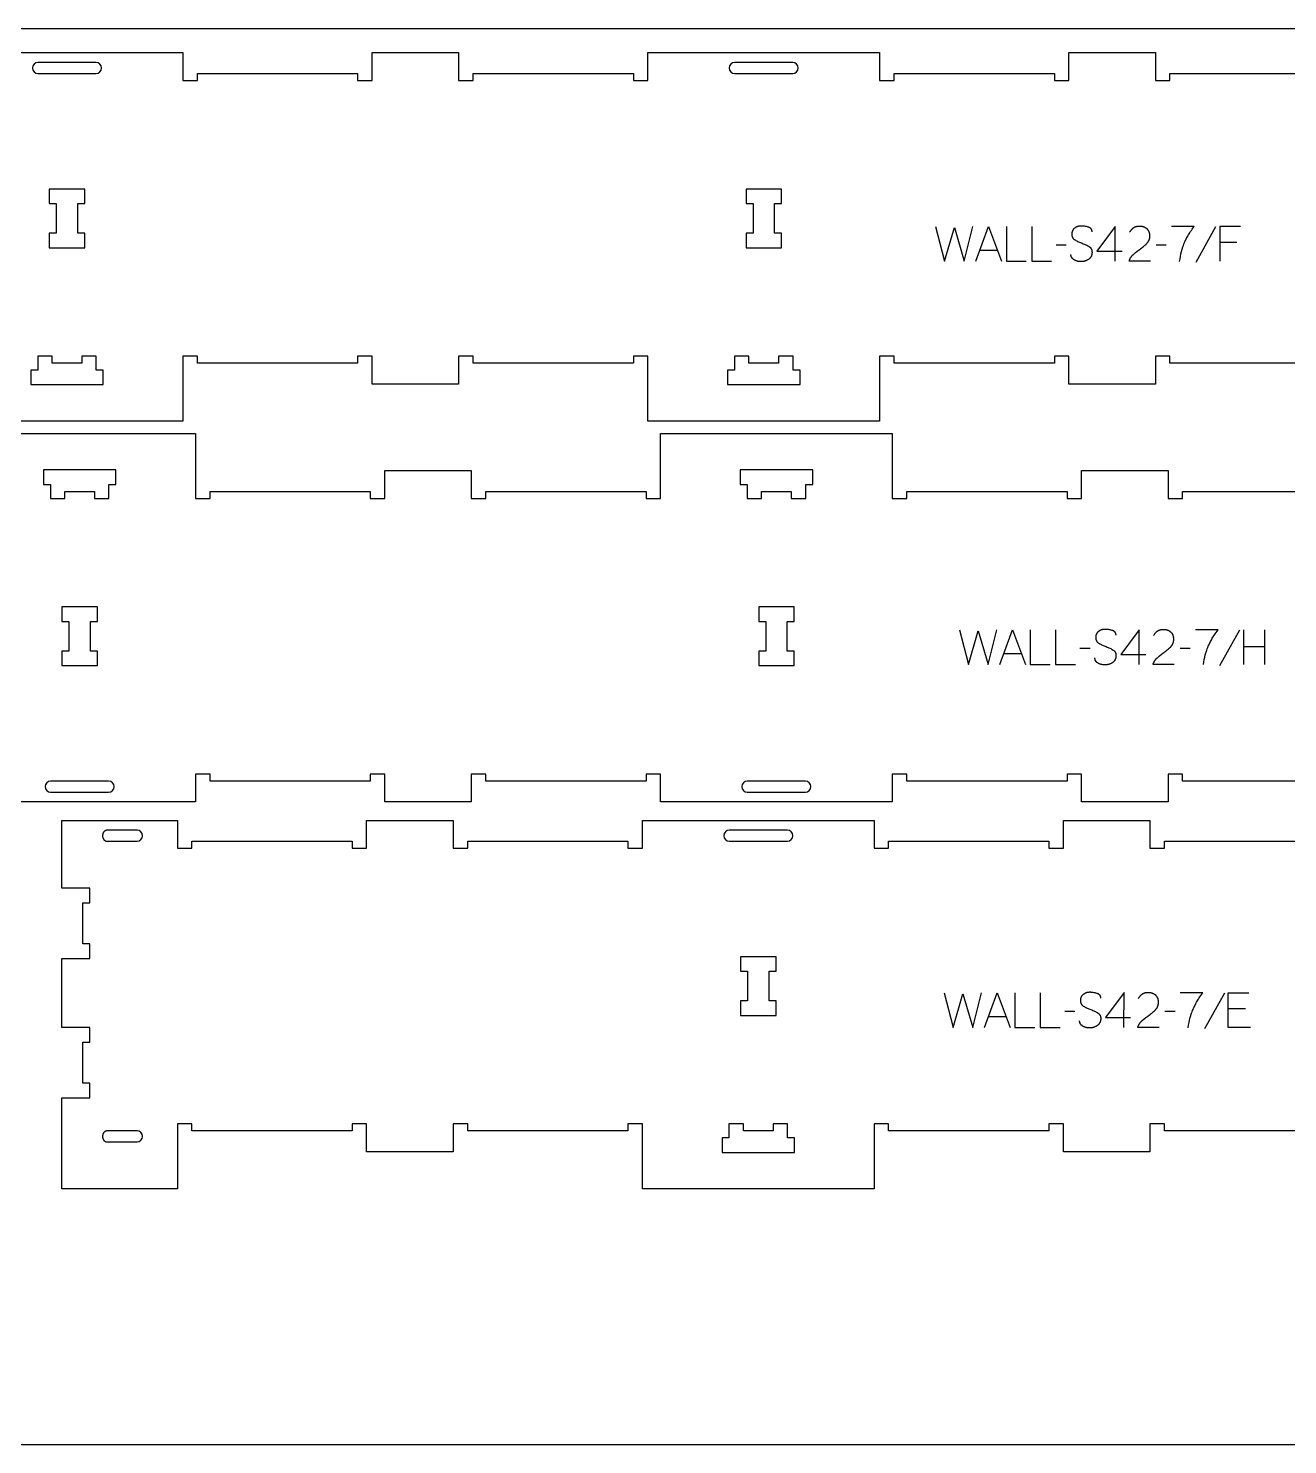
# Model space of a CAD drawing. Extents: x -1151 to 2032, y -19593 to -11999.
# Drawn here: x 71 to 1156, y -16563 to -15343 of the extents above; entities that cross this region are included whole.
import ezdxf

# ---------------------------------------------------------------- set-up
doc = ezdxf.new("R2010")
doc.units = 0
for name, color, linetype in [('0_SHEET_SPRUCEPLY_2440X122', 1, 'CONTINUOUS'), ('1_ANYTOOL_1MMDEEP_LABELS_S', 2, 'CONTINUOUS'), ('3_ANYTOOL_CUTTHROUGH_INSID', 4, 'CONTINUOUS'), ('4_ANYTOOL_CUTTHROUGH_OUTSI', 5, 'CONTINUOUS')]:
    doc.layers.add(name, color=color, linetype=linetype)

msp = doc.modelspace()

# ---------------------------------------------------------------- linework, layer by layer
at = {"layer": '0_SHEET_SPRUCEPLY_2440X122'}
msp.add_lwpolyline([(1660.5, -15343.3), (1660.5, -16563.3), (-779.5, -16563.3), (-779.5, -15343.3)], close=True, dxfattribs=at)
at = {"layer": '1_ANYTOOL_1MMDEEP_LABELS_S'}
for points in [[(852.3, -15513.9), (860.1, -15543.9), (868.5, -15514.8), (877, -15543.9), (884.5, -15513.9)], [(887.1, -15543.9), (897.9, -15513.9), (909, -15543.9)], [(913.3, -15513.9), (913.3, -15543.9), (930.4, -15543.9)], [(935.1, -15513.9), (935.1, -15543.9), (952.2, -15543.9)], [(987.1, -15518.5), (987.1, -15518.3), (987.1, -15518.2), (987.1, -15518.1), (987.1, -15518), (987.1, -15517.9), (987, -15517.8), (987, -15517.8), (987, -15517.7), (987, -15517.6), (987, -15517.5), (987, -15517.4), (986.9, -15517.3), (986.9, -15517.3), (986.9, -15517.2), (986.9, -15517.1), (986.9, -15517), (986.8, -15516.9), (986.8, -15516.9), (986.8, -15516.8), (986.7, -15516.7), (986.7, -15516.6), (986.7, -15516.6), (986.6, -15516.5), (986.6, -15516.4), (986.5, -15516.4), (986.5, -15516.3), (986.5, -15516.2), (986.4, -15516.2), (986.4, -15516.1), (986.3, -15516), (986.3, -15516), (986.2, -15515.9), (986.2, -15515.8), (986.1, -15515.8), (986, -15515.7), (986, -15515.7), (985.9, -15515.6), (985.9, -15515.6), (985.8, -15515.5), (985.7, -15515.4), (985.7, -15515.4), (985.6, -15515.3), (985.5, -15515.3), (985.5, -15515.2), (985.4, -15515.2), (985.3, -15515.1), (985.2, -15515.1), (985.2, -15515.1), (985.1, -15515), (985, -15515), (984.9, -15514.9), (984.7, -15514.8), (984.6, -15514.8), (984.4, -15514.7), (984.2, -15514.6), (984, -15514.6), (983.8, -15514.5), (983, -15514.3), (982.2, -15514.1), (981.4, -15513.9), (980.6, -15513.8), (980.3, -15513.7), (979.9, -15513.7), (979.5, -15513.6), (979.1, -15513.6), (978.8, -15513.6), (978.4, -15513.6), (978.1, -15513.6), (977.7, -15513.6), (977.5, -15513.6), (977.3, -15513.6), (977.1, -15513.6), (976.9, -15513.6), (976.7, -15513.6), (976.5, -15513.6), (976.4, -15513.6), (976.2, -15513.7), (976, -15513.7), (975.8, -15513.7), (975.6, -15513.8), (975.4, -15513.8), (975.3, -15513.9), (975.1, -15513.9), (974.9, -15514), (974.7, -15514), (974.6, -15514.1), (974.4, -15514.1), (974.2, -15514.2), (974, -15514.3), (973.9, -15514.3), (973.7, -15514.4), (973.5, -15514.5), (973.4, -15514.6), (973.2, -15514.7), (973, -15514.8), (972.9, -15514.9), (972.7, -15514.9), (972.6, -15515.1), (972.4, -15515.2), (972.2, -15515.3), (972.1, -15515.4), (971.9, -15515.5), (971.8, -15515.6), (971.6, -15515.7), (971.5, -15515.9), (971.4, -15516), (971.2, -15516.1), (971.1, -15516.2), (971, -15516.4), (970.9, -15516.5), (970.8, -15516.7), (970.7, -15516.8), (970.6, -15517), (970.5, -15517.1), (970.4, -15517.3), (970.3, -15517.4), (970.2, -15517.6), (970.1, -15517.8), (970.1, -15517.9), (970, -15518.1), (969.9, -15518.3), (969.9, -15518.4), (969.8, -15518.6), (969.8, -15518.8), (969.8, -15519), (969.7, -15519.2), (969.7, -15519.4), (969.7, -15519.6), (969.6, -15519.8), (969.6, -15520), (969.6, -15520.2), (969.6, -15520.4), (969.6, -15520.6), (969.6, -15520.8), (969.6, -15521), (969.6, -15521.2), (969.6, -15521.4), (969.7, -15521.6), (969.7, -15521.8), (969.7, -15522), (969.8, -15522.2), (969.8, -15522.4), (969.9, -15522.6), (969.9, -15522.7), (970, -15522.9), (970, -15523), (970.1, -15523.1), (970.1, -15523.2), (970.1, -15523.3), (970.2, -15523.3), (970.2, -15523.4), (970.3, -15523.5), (970.3, -15523.6), (970.3, -15523.7), (970.4, -15523.7), (970.4, -15523.8), (970.5, -15523.9), (970.5, -15524), (970.6, -15524), (970.6, -15524.1), (970.7, -15524.2), (970.8, -15524.3), (970.8, -15524.3), (970.9, -15524.4), (970.9, -15524.5), (971, -15524.5), (971.1, -15524.6), (971.1, -15524.7), (971.2, -15524.7), (971.3, -15524.9), (971.5, -15525), (971.6, -15525.1), (971.8, -15525.2), (971.9, -15525.3), (972.1, -15525.4), (972.3, -15525.5), (972.4, -15525.6), (973.1, -15526), (973.9, -15526.4), (974.6, -15526.8), (975.4, -15527.1), (976.2, -15527.5), (977, -15527.8), (977.8, -15528.1), (978.6, -15528.4), (979.4, -15528.8), (980.2, -15529.1), (981, -15529.4), (981.8, -15529.8), (982.5, -15530.2), (983.3, -15530.6), (984, -15531), (984.6, -15531.4), (984.8, -15531.5), (985, -15531.6), (985.1, -15531.7), (985.2, -15531.8), (985.3, -15531.8), (985.3, -15531.9), (985.4, -15532), (985.5, -15532), (985.5, -15532.1), (985.6, -15532.2), (985.7, -15532.2), (985.7, -15532.3), (985.8, -15532.4), (985.9, -15532.4), (985.9, -15532.5), (986, -15532.6), (986, -15532.7), (986.1, -15532.7), (986.1, -15532.8), (986.2, -15532.9), (986.2, -15533), (986.3, -15533), (986.3, -15533.1), (986.4, -15533.2), (986.4, -15533.3), (986.5, -15533.4), (986.5, -15533.4), (986.6, -15533.5), (986.6, -15533.6), (986.6, -15533.7), (986.7, -15533.8), (986.7, -15533.9), (986.7, -15533.9), (986.8, -15534), (986.8, -15534.1), (986.8, -15534.2), (986.8, -15534.3), (986.9, -15534.5), (986.9, -15534.7), (987, -15534.9), (987, -15535.1), (987, -15535.3), (987, -15535.5), (987.1, -15535.7), (987.1, -15535.9), (987.1, -15536.1), (987.1, -15536.4), (987.1, -15536.6), (987, -15536.8), (987, -15537.1), (987, -15537.3), (987, -15537.5), (986.9, -15537.7), (986.9, -15537.9), (986.8, -15538.2), (986.8, -15538.4), (986.7, -15538.6), (986.7, -15538.8), (986.6, -15539), (986.5, -15539.2), (986.5, -15539.4), (986.4, -15539.5), (986.3, -15539.7), (986.2, -15539.9), (986.1, -15540.1), (986, -15540.2), (985.9, -15540.4), (985.8, -15540.6), (985.7, -15540.7), (985.5, -15540.9), (985.4, -15541.1), (985.3, -15541.2), (985.1, -15541.3), (985, -15541.5), (984.9, -15541.6), (984.7, -15541.8), (984.5, -15541.9), (984.4, -15542), (984.2, -15542.1), (984, -15542.3), (983.9, -15542.4), (983.5, -15542.6), (983.1, -15542.8), (982.8, -15543), (982.4, -15543.2), (982, -15543.3), (981.7, -15543.5), (981.5, -15543.6), (981.3, -15543.6), (981.1, -15543.7), (980.9, -15543.8), (980.7, -15543.8), (980.5, -15543.9), (980.3, -15543.9), (980.1, -15544), (979.9, -15544), (979.7, -15544), (979.5, -15544.1), (979.3, -15544.1), (979.1, -15544.1), (978.9, -15544.2), (978.5, -15544.2), (978.1, -15544.2), (977.7, -15544.2), (977.3, -15544.2), (976.9, -15544.2), (976.5, -15544.2), (976.1, -15544.2), (975.7, -15544.1), (975.3, -15544), (974.9, -15544), (974.5, -15543.9), (974.1, -15543.8), (973.8, -15543.7), (973.4, -15543.5), (973, -15543.4), (972.7, -15543.2), (972.3, -15543.1), (972, -15542.9), (971.6, -15542.7), (971.4, -15542.6), (971.3, -15542.5), (971.1, -15542.4), (971, -15542.3), (970.8, -15542.2), (970.7, -15542.1), (970.5, -15541.9), (970.4, -15541.8), (970.3, -15541.7), (970.2, -15541.6), (970.1, -15541.4), (969.9, -15541.3), (969.9, -15541.2), (969.8, -15541.2), (969.8, -15541.1), (969.7, -15541), (969.7, -15541), (969.6, -15540.9), (969.6, -15540.8), (969.6, -15540.7), (969.5, -15540.7), (969.5, -15540.6), (969.4, -15540.5), (969.4, -15540.4), (969.4, -15540.4), (969.3, -15540.3), (969.3, -15540.2), (969.3, -15540.1), (969.2, -15540.1), (969.2, -15540), (969.2, -15539.9), (969.1, -15539.8), (969.1, -15539.6), (969, -15539.5), (969, -15539.3), (969, -15539.1), (968.9, -15539), (968.9, -15538.8), (968.9, -15538.6), (968.9, -15538.4), (968.9, -15538.2), (968.9, -15538)], [(1007.1, -15543.9), (1007.1, -15513.9), (991.1, -15535.2)], [(1037.3, -15543.9), (1019, -15543.8), (1019.2, -15543.4), (1019.2, -15543.1), (1019.3, -15542.9), (1019.4, -15542.7), (1019.5, -15542.5), (1019.6, -15542.3), (1019.7, -15542), (1019.8, -15541.8), (1019.9, -15541.6), (1020, -15541.4), (1020.1, -15541.2), (1020.2, -15541), (1020.3, -15540.8), (1020.5, -15540.6), (1020.6, -15540.4), (1020.7, -15540.2), (1020.8, -15540.1), (1021, -15539.9), (1021.1, -15539.7), (1021.3, -15539.5), (1021.4, -15539.3), (1021.6, -15539.1), (1021.7, -15539), (1021.9, -15538.8), (1022, -15538.6), (1022.2, -15538.5), (1022.4, -15538.3), (1022.5, -15538.1), (1022.7, -15538), (1023.1, -15537.7), (1024.5, -15536.4), (1026, -15535.3), (1027.5, -15534.1), (1029.1, -15533), (1029.8, -15532.4), (1030.5, -15531.8), (1031.3, -15531.3), (1031.9, -15530.7), (1032.6, -15530.1), (1033.3, -15529.5), (1033.9, -15528.9), (1034.5, -15528.3), (1034.6, -15528.1), (1034.8, -15527.9), (1034.9, -15527.8), (1035, -15527.6), (1035.2, -15527.4), (1035.3, -15527.3), (1035.4, -15527.1), (1035.5, -15526.9), (1035.6, -15526.8), (1035.7, -15526.6), (1035.8, -15526.4), (1035.9, -15526.2), (1036, -15526), (1036.1, -15525.9), (1036.2, -15525.7), (1036.3, -15525.5), (1036.3, -15525.3), (1036.4, -15525.1), (1036.5, -15524.9), (1036.5, -15524.7), (1036.6, -15524.5), (1036.6, -15524.3), (1036.7, -15524.1), (1036.7, -15523.9), (1036.7, -15523.7), (1036.8, -15523.5), (1036.8, -15523.2), (1036.8, -15523), (1036.8, -15522.8), (1036.8, -15522.6), (1036.8, -15522.4), (1036.8, -15522.1), (1036.8, -15521.9), (1036.8, -15521.6), (1036.8, -15521.4), (1036.8, -15521.1), (1036.8, -15520.9), (1036.8, -15520.7), (1036.7, -15520.5), (1036.7, -15520.2), (1036.6, -15520), (1036.6, -15519.8), (1036.5, -15519.6), (1036.5, -15519.4), (1036.4, -15519.2), (1036.4, -15519), (1036.3, -15518.8), (1036.2, -15518.6), (1036.1, -15518.4), (1036, -15518.2), (1035.9, -15518), (1035.9, -15517.8), (1035.8, -15517.7), (1035.6, -15517.5), (1035.5, -15517.3), (1035.4, -15517.2), (1035.3, -15517), (1035.2, -15516.9), (1035, -15516.7), (1034.9, -15516.6), (1034.8, -15516.4), (1034.6, -15516.3), (1034.5, -15516.1), (1034.3, -15516), (1034.2, -15515.9), (1034, -15515.7), (1033.8, -15515.6), (1033.7, -15515.5), (1033.5, -15515.4), (1033.3, -15515.3), (1033.1, -15515.2), (1033, -15515.1), (1032.8, -15515), (1032.6, -15514.9), (1032.4, -15514.8), (1032.2, -15514.7), (1032, -15514.6), (1031.8, -15514.6), (1031.6, -15514.5), (1031.5, -15514.4), (1031.3, -15514.4), (1031, -15514.3), (1030.8, -15514.2), (1030.6, -15514.2), (1030.4, -15514.1), (1030.2, -15514.1), (1030, -15514.1), (1029.8, -15514), (1029.6, -15514), (1029.3, -15514), (1029.1, -15513.9), (1028.9, -15513.9), (1028.6, -15513.9), (1028.4, -15513.9), (1027.9, -15513.9), (1027.6, -15513.9), (1027.2, -15513.9), (1026.8, -15513.9), (1026.5, -15514), (1026.2, -15514), (1025.8, -15514.1), (1025.5, -15514.1), (1025.2, -15514.2), (1024.9, -15514.3), (1024.7, -15514.3), (1024.6, -15514.4), (1024.4, -15514.4), (1024.3, -15514.5), (1024.1, -15514.6), (1024, -15514.6), (1023.8, -15514.7), (1023.7, -15514.7), (1023.5, -15514.8), (1023.4, -15514.9), (1023.3, -15514.9), (1023.1, -15515), (1023, -15515.1), (1022.8, -15515.2), (1022.7, -15515.3), (1022.6, -15515.3), (1022.5, -15515.4), (1022.3, -15515.5), (1022.2, -15515.6), (1022.1, -15515.7), (1022, -15515.8), (1021.8, -15515.9), (1021.7, -15516), (1021.6, -15516.1), (1021.5, -15516.2), (1021.4, -15516.3), (1021.3, -15516.4), (1021.2, -15516.5), (1021, -15516.6), (1020.9, -15516.8), (1020.8, -15516.9), (1020.7, -15517), (1020.5, -15517.3), (1020.3, -15517.5), (1020.1, -15517.8), (1020, -15518.1), (1019.8, -15518.4), (1019.6, -15518.7), (1019.4, -15519)], [(1062.4, -15544), (1062.8, -15541.8), (1063.1, -15539.7), (1063.5, -15537.5), (1064, -15535.4), (1065.3, -15531.4), (1065.7, -15530.3), (1066.1, -15529.2), (1066.5, -15528.2), (1067, -15527.3), (1068.5, -15524), (1069, -15523.1), (1069.5, -15522.2), (1070, -15521.2), (1070.6, -15520.3), (1071.2, -15519.3), (1071.9, -15518.4), (1072.6, -15517.4), (1073.3, -15516.4), (1075.1, -15514.1), (1055.5, -15513.9)], [(1093.5, -15514.4), (1076.4, -15545.1)], [(1114.8, -15513.9), (1097.1, -15513.9), (1097.1, -15543.9)], [(964.8, -15530), (956.1, -15530.1)], [(1051, -15530), (1042.2, -15530.1)], [(1111.6, -15527.9), (1097.1, -15527.9)], [(890.5, -15534.3), (905.4, -15534.3)], [(991.1, -15535.2), (1012.9, -15535.2)], [(872.9, -15861.3), (880.6, -15891.3), (889.1, -15862.2), (897.6, -15891.3), (905.1, -15861.3)], [(907.6, -15891.3), (918.5, -15861.3), (929.6, -15891.3)], [(933.9, -15861.3), (933.9, -15891.3), (951, -15891.3)], [(955.7, -15861.3), (955.7, -15891.3), (972.8, -15891.3)], [(1007.7, -15865.9), (1007.7, -15865.7), (1007.7, -15865.6), (1007.6, -15865.5), (1007.6, -15865.4), (1007.6, -15865.3), (1007.6, -15865.2), (1007.6, -15865.2), (1007.6, -15865.1), (1007.6, -15865), (1007.6, -15864.9), (1007.5, -15864.8), (1007.5, -15864.7), (1007.5, -15864.7), (1007.5, -15864.6), (1007.5, -15864.5), (1007.4, -15864.4), (1007.4, -15864.3), (1007.4, -15864.3), (1007.3, -15864.2), (1007.3, -15864.1), (1007.3, -15864), (1007.2, -15864), (1007.2, -15863.9), (1007.2, -15863.8), (1007.1, -15863.8), (1007.1, -15863.7), (1007, -15863.6), (1007, -15863.6), (1006.9, -15863.5), (1006.9, -15863.4), (1006.8, -15863.4), (1006.8, -15863.3), (1006.7, -15863.2), (1006.7, -15863.2), (1006.6, -15863.1), (1006.6, -15863.1), (1006.5, -15863), (1006.4, -15863), (1006.4, -15862.9), (1006.3, -15862.8), (1006.3, -15862.8), (1006.2, -15862.7), (1006.1, -15862.7), (1006, -15862.6), (1006, -15862.6), (1005.9, -15862.5), (1005.8, -15862.5), (1005.7, -15862.5), (1005.7, -15862.4), (1005.6, -15862.4), (1005.5, -15862.3), (1005.3, -15862.2), (1005.2, -15862.2), (1005, -15862.1), (1004.8, -15862), (1004.6, -15862), (1004.4, -15861.9), (1003.6, -15861.7), (1002.8, -15861.5), (1002, -15861.3), (1001.2, -15861.2), (1000.8, -15861.1), (1000.5, -15861.1), (1000.1, -15861), (999.7, -15861), (999.4, -15861), (999, -15861), (998.6, -15861), (998.3, -15861), (998.1, -15861), (997.9, -15861), (997.7, -15861), (997.5, -15861), (997.3, -15861), (997.1, -15861), (996.9, -15861), (996.8, -15861.1), (996.6, -15861.1), (996.4, -15861.1), (996.2, -15861.2), (996, -15861.2), (995.8, -15861.3), (995.7, -15861.3), (995.5, -15861.4), (995.3, -15861.4), (995.1, -15861.5), (995, -15861.5), (994.8, -15861.6), (994.6, -15861.7), (994.4, -15861.7), (994.3, -15861.8), (994.1, -15861.9), (993.9, -15862), (993.8, -15862.1), (993.6, -15862.2), (993.5, -15862.3), (993.3, -15862.3), (993.1, -15862.5), (993, -15862.6), (992.8, -15862.7), (992.7, -15862.8), (992.5, -15862.9), (992.4, -15863), (992.2, -15863.1), (992.1, -15863.3), (991.9, -15863.4), (991.8, -15863.5), (991.7, -15863.6), (991.6, -15863.8), (991.5, -15863.9), (991.4, -15864.1), (991.2, -15864.2), (991.1, -15864.4), (991.1, -15864.5), (991, -15864.7), (990.9, -15864.8), (990.8, -15865), (990.7, -15865.2), (990.7, -15865.3), (990.6, -15865.5), (990.5, -15865.7), (990.5, -15865.8), (990.4, -15866), (990.4, -15866.2), (990.3, -15866.4), (990.3, -15866.6), (990.3, -15866.8), (990.2, -15867), (990.2, -15867.2), (990.2, -15867.4), (990.2, -15867.6), (990.2, -15867.8), (990.2, -15868), (990.2, -15868.2), (990.2, -15868.4), (990.2, -15868.6), (990.2, -15868.8), (990.2, -15869), (990.3, -15869.2), (990.3, -15869.4), (990.4, -15869.6), (990.4, -15869.8), (990.5, -15870), (990.5, -15870.1), (990.6, -15870.3), (990.6, -15870.4), (990.6, -15870.5), (990.7, -15870.6), (990.7, -15870.7), (990.8, -15870.7), (990.8, -15870.8), (990.8, -15870.9), (990.9, -15871), (990.9, -15871.1), (991, -15871.1), (991, -15871.2), (991.1, -15871.3), (991.1, -15871.4), (991.2, -15871.4), (991.2, -15871.5), (991.3, -15871.6), (991.3, -15871.7), (991.4, -15871.7), (991.5, -15871.8), (991.5, -15871.9), (991.6, -15871.9), (991.6, -15872), (991.7, -15872.1), (991.8, -15872.1), (991.9, -15872.3), (992, -15872.4), (992.2, -15872.5), (992.3, -15872.6), (992.5, -15872.7), (992.7, -15872.8), (992.8, -15872.9), (993, -15873), (993.7, -15873.4), (994.5, -15873.8), (995.2, -15874.2), (996, -15874.5), (996.7, -15874.9), (997.5, -15875.2), (998.3, -15875.5), (999.2, -15875.8), (1000, -15876.2), (1000.8, -15876.5), (1001.6, -15876.8), (1002.4, -15877.2), (1003.1, -15877.6), (1003.8, -15878), (1004.5, -15878.4), (1005.2, -15878.8), (1005.4, -15878.9), (1005.5, -15879), (1005.7, -15879.1), (1005.8, -15879.2), (1005.8, -15879.2), (1005.9, -15879.3), (1006, -15879.4), (1006.1, -15879.4), (1006.1, -15879.5), (1006.2, -15879.6), (1006.3, -15879.6), (1006.3, -15879.7), (1006.4, -15879.8), (1006.4, -15879.8), (1006.5, -15879.9), (1006.6, -15880), (1006.6, -15880.1), (1006.7, -15880.1), (1006.7, -15880.2), (1006.8, -15880.3), (1006.8, -15880.4), (1006.9, -15880.4), (1006.9, -15880.5), (1007, -15880.6), (1007, -15880.7), (1007.1, -15880.8), (1007.1, -15880.8), (1007.1, -15880.9), (1007.2, -15881), (1007.2, -15881.1), (1007.2, -15881.2), (1007.3, -15881.3), (1007.3, -15881.3), (1007.3, -15881.4), (1007.4, -15881.5), (1007.4, -15881.6), (1007.4, -15881.7), (1007.5, -15881.9), (1007.5, -15882.1), (1007.6, -15882.3), (1007.6, -15882.5), (1007.6, -15882.7), (1007.6, -15882.9), (1007.6, -15883.1), (1007.6, -15883.3), (1007.6, -15883.5), (1007.6, -15883.8), (1007.6, -15884), (1007.6, -15884.2), (1007.6, -15884.5), (1007.6, -15884.7), (1007.5, -15884.9), (1007.5, -15885.1), (1007.5, -15885.3), (1007.4, -15885.6), (1007.4, -15885.8), (1007.3, -15886), (1007.2, -15886.2), (1007.2, -15886.4), (1007.1, -15886.6), (1007, -15886.8), (1007, -15886.9), (1006.9, -15887.1), (1006.8, -15887.3), (1006.7, -15887.5), (1006.6, -15887.7), (1006.5, -15887.8), (1006.4, -15888), (1006.2, -15888.1), (1006.1, -15888.3), (1006, -15888.5), (1005.9, -15888.6), (1005.7, -15888.7), (1005.6, -15888.9), (1005.4, -15889), (1005.3, -15889.2), (1005.1, -15889.3), (1005, -15889.4), (1004.8, -15889.5), (1004.6, -15889.7), (1004.4, -15889.8), (1004.1, -15890), (1003.7, -15890.2), (1003.4, -15890.4), (1003, -15890.6), (1002.6, -15890.7), (1002.2, -15890.9), (1002, -15891), (1001.8, -15891), (1001.7, -15891.1), (1001.5, -15891.2), (1001.3, -15891.2), (1001.1, -15891.3), (1000.9, -15891.3), (1000.7, -15891.4), (1000.5, -15891.4), (1000.3, -15891.4), (1000.1, -15891.5), (999.9, -15891.5), (999.7, -15891.5), (999.5, -15891.6), (999.1, -15891.6), (998.7, -15891.6), (998.3, -15891.6), (997.8, -15891.6), (997.4, -15891.6), (997, -15891.6), (996.6, -15891.6), (996.2, -15891.5), (995.8, -15891.4), (995.5, -15891.4), (995.1, -15891.3), (994.7, -15891.2), (994.3, -15891.1), (994, -15890.9), (993.6, -15890.8), (993.2, -15890.6), (992.9, -15890.5), (992.5, -15890.3), (992.2, -15890.1), (992, -15890), (991.9, -15889.9), (991.7, -15889.8), (991.5, -15889.7), (991.4, -15889.6), (991.3, -15889.5), (991.1, -15889.3), (991, -15889.2), (990.9, -15889.1), (990.7, -15889), (990.6, -15888.8), (990.5, -15888.7), (990.5, -15888.6), (990.4, -15888.6), (990.4, -15888.5), (990.3, -15888.4), (990.3, -15888.4), (990.2, -15888.3), (990.2, -15888.2), (990.1, -15888.1), (990.1, -15888.1), (990.1, -15888), (990, -15887.9), (990, -15887.8), (989.9, -15887.8), (989.9, -15887.7), (989.9, -15887.6), (989.8, -15887.5), (989.8, -15887.5), (989.8, -15887.4), (989.7, -15887.3), (989.7, -15887.2), (989.7, -15887), (989.6, -15886.9), (989.6, -15886.7), (989.5, -15886.5), (989.5, -15886.4), (989.5, -15886.2), (989.5, -15886), (989.5, -15885.8), (989.5, -15885.6), (989.4, -15885.4)], [(1027.7, -15891.3), (1027.7, -15861.3), (1011.7, -15882.6)], [(1057.9, -15891.3), (1039.6, -15891.2), (1039.7, -15890.8), (1039.8, -15890.5), (1039.9, -15890.3), (1040, -15890.1), (1040.1, -15889.9), (1040.2, -15889.7), (1040.3, -15889.4), (1040.4, -15889.2), (1040.5, -15889), (1040.6, -15888.8), (1040.7, -15888.6), (1040.8, -15888.4), (1040.9, -15888.2), (1041, -15888), (1041.2, -15887.8), (1041.3, -15887.6), (1041.4, -15887.5), (1041.6, -15887.3), (1041.7, -15887.1), (1041.8, -15886.9), (1042, -15886.7), (1042.1, -15886.5), (1042.3, -15886.4), (1042.4, -15886.2), (1042.6, -15886), (1042.8, -15885.9), (1042.9, -15885.7), (1043.1, -15885.5), (1043.3, -15885.4), (1043.6, -15885.1), (1045.1, -15883.8), (1046.6, -15882.7), (1048.1, -15881.5), (1049.6, -15880.4), (1050.4, -15879.8), (1051.1, -15879.2), (1051.8, -15878.7), (1052.5, -15878.1), (1053.2, -15877.5), (1053.8, -15876.9), (1054.5, -15876.3), (1055.1, -15875.7), (1055.2, -15875.5), (1055.3, -15875.3), (1055.5, -15875.2), (1055.6, -15875), (1055.7, -15874.9), (1055.9, -15874.7), (1056, -15874.5), (1056.1, -15874.3), (1056.2, -15874.2), (1056.3, -15874), (1056.4, -15873.8), (1056.5, -15873.6), (1056.6, -15873.4), (1056.7, -15873.3), (1056.8, -15873.1), (1056.8, -15872.9), (1056.9, -15872.7), (1057, -15872.5), (1057, -15872.3), (1057.1, -15872.1), (1057.1, -15871.9), (1057.2, -15871.7), (1057.2, -15871.5), (1057.3, -15871.3), (1057.3, -15871.1), (1057.3, -15870.9), (1057.4, -15870.6), (1057.4, -15870.4), (1057.4, -15870.2), (1057.4, -15870), (1057.4, -15869.8), (1057.4, -15869.5), (1057.4, -15869.3), (1057.4, -15869), (1057.4, -15868.8), (1057.4, -15868.5), (1057.4, -15868.3), (1057.3, -15868.1), (1057.3, -15867.9), (1057.3, -15867.6), (1057.2, -15867.4), (1057.2, -15867.2), (1057.1, -15867), (1057.1, -15866.8), (1057, -15866.6), (1056.9, -15866.4), (1056.9, -15866.2), (1056.8, -15866), (1056.7, -15865.8), (1056.6, -15865.6), (1056.5, -15865.4), (1056.4, -15865.2), (1056.3, -15865.1), (1056.2, -15864.9), (1056.1, -15864.7), (1056, -15864.6), (1055.9, -15864.4), (1055.8, -15864.3), (1055.6, -15864.1), (1055.5, -15864), (1055.3, -15863.8), (1055.2, -15863.7), (1055, -15863.5), (1054.9, -15863.4), (1054.7, -15863.3), (1054.6, -15863.1), (1054.4, -15863), (1054.2, -15862.9), (1054.1, -15862.8), (1053.9, -15862.7), (1053.7, -15862.6), (1053.5, -15862.5), (1053.4, -15862.4), (1053.2, -15862.3), (1053, -15862.2), (1052.8, -15862.1), (1052.6, -15862), (1052.4, -15862), (1052.2, -15861.9), (1052, -15861.8), (1051.8, -15861.8), (1051.6, -15861.7), (1051.4, -15861.6), (1051.2, -15861.6), (1051, -15861.5), (1050.8, -15861.5), (1050.6, -15861.5), (1050.4, -15861.4), (1050.1, -15861.4), (1049.9, -15861.4), (1049.7, -15861.3), (1049.4, -15861.3), (1049.2, -15861.3), (1049, -15861.3), (1048.5, -15861.3), (1048.1, -15861.3), (1047.8, -15861.3), (1047.4, -15861.3), (1047.1, -15861.4), (1046.7, -15861.4), (1046.4, -15861.5), (1046.1, -15861.5), (1045.8, -15861.6), (1045.4, -15861.7), (1045.3, -15861.7), (1045.1, -15861.8), (1045, -15861.8), (1044.8, -15861.9), (1044.7, -15862), (1044.5, -15862), (1044.4, -15862.1), (1044.3, -15862.1), (1044.1, -15862.2), (1044, -15862.3), (1043.8, -15862.3), (1043.7, -15862.4), (1043.6, -15862.5), (1043.4, -15862.6), (1043.3, -15862.7), (1043.2, -15862.7), (1043, -15862.8), (1042.9, -15862.9), (1042.8, -15863), (1042.7, -15863.1), (1042.5, -15863.2), (1042.4, -15863.3), (1042.3, -15863.4), (1042.2, -15863.5), (1042.1, -15863.6), (1042, -15863.7), (1041.8, -15863.8), (1041.7, -15863.9), (1041.6, -15864), (1041.5, -15864.2), (1041.4, -15864.3), (1041.3, -15864.4), (1041.1, -15864.7), (1040.9, -15864.9), (1040.7, -15865.2), (1040.5, -15865.5), (1040.4, -15865.8), (1040.2, -15866.1), (1040, -15866.4)], [(1083, -15891.4), (1083.3, -15889.2), (1083.7, -15887.1), (1084.1, -15884.9), (1084.6, -15882.8), (1085.9, -15878.8), (1086.3, -15877.7), (1086.7, -15876.6), (1087.1, -15875.6), (1087.5, -15874.7), (1089.1, -15871.4), (1089.6, -15870.5), (1090.1, -15869.6), (1090.6, -15868.6), (1091.2, -15867.7), (1091.8, -15866.7), (1092.4, -15865.8), (1093.1, -15864.8), (1093.9, -15863.8), (1095.6, -15861.5), (1076, -15861.3)], [(1114.1, -15861.8), (1096.9, -15892.5)], [(1117.6, -15861.3), (1117.6, -15891.3)], [(1135.9, -15891.3), (1135.9, -15861.3)], [(911.1, -15881.7), (926, -15881.7)], [(985.4, -15877.4), (976.6, -15877.5)], [(1011.7, -15882.6), (1033.5, -15882.6)], [(1071.6, -15877.4), (1062.8, -15877.5)], [(1135.9, -15876), (1117.6, -15876)], [(859.8, -16174), (867.5, -16204), (875.9, -16174.9), (884.4, -16204), (891.9, -16174)], [(894.5, -16204), (905.4, -16174), (916.4, -16204)], [(920.7, -16174), (920.7, -16204), (937.8, -16204)], [(942.5, -16174), (942.5, -16204), (959.6, -16204)], [(994.5, -16178.6), (994.5, -16178.4), (994.5, -16178.3), (994.5, -16178.2), (994.5, -16178.1), (994.5, -16178), (994.5, -16177.9), (994.5, -16177.8), (994.5, -16177.7), (994.5, -16177.7), (994.4, -16177.6), (994.4, -16177.5), (994.4, -16177.4), (994.4, -16177.3), (994.4, -16177.2), (994.3, -16177.2), (994.3, -16177.1), (994.3, -16177), (994.2, -16176.9), (994.2, -16176.9), (994.2, -16176.8), (994.1, -16176.7), (994.1, -16176.6), (994.1, -16176.6), (994, -16176.5), (994, -16176.4), (994, -16176.4), (993.9, -16176.3), (993.9, -16176.2), (993.8, -16176.2), (993.8, -16176.1), (993.7, -16176), (993.7, -16176), (993.6, -16175.9), (993.6, -16175.9), (993.5, -16175.8), (993.4, -16175.7), (993.4, -16175.7), (993.3, -16175.6), (993.3, -16175.6), (993.2, -16175.5), (993.1, -16175.5), (993.1, -16175.4), (993, -16175.4), (992.9, -16175.3), (992.8, -16175.3), (992.8, -16175.2), (992.7, -16175.2), (992.6, -16175.1), (992.5, -16175.1), (992.5, -16175), (992.4, -16175), (992.2, -16174.9), (992, -16174.8), (991.8, -16174.8), (991.7, -16174.7), (991.5, -16174.6), (991.3, -16174.6), (990.4, -16174.3), (989.6, -16174.2), (988.9, -16174), (988.1, -16173.9), (987.7, -16173.8), (987.3, -16173.8), (987, -16173.7), (986.6, -16173.7), (986.2, -16173.7), (985.9, -16173.6), (985.5, -16173.6), (985.1, -16173.6), (985, -16173.6), (984.8, -16173.6), (984.6, -16173.6), (984.4, -16173.7), (984.2, -16173.7), (984, -16173.7), (983.8, -16173.7), (983.6, -16173.7), (983.4, -16173.8), (983.3, -16173.8), (983.1, -16173.8), (982.9, -16173.9), (982.7, -16173.9), (982.5, -16174), (982.4, -16174), (982.2, -16174.1), (982, -16174.1), (981.8, -16174.2), (981.7, -16174.3), (981.5, -16174.3), (981.3, -16174.4), (981.2, -16174.5), (981, -16174.6), (980.8, -16174.6), (980.7, -16174.7), (980.5, -16174.8), (980.3, -16174.9), (980.2, -16175), (980, -16175.1), (979.8, -16175.2), (979.7, -16175.3), (979.5, -16175.4), (979.4, -16175.6), (979.2, -16175.7), (979.1, -16175.8), (979, -16175.9), (978.8, -16176.1), (978.7, -16176.2), (978.6, -16176.3), (978.4, -16176.5), (978.3, -16176.6), (978.2, -16176.7), (978.1, -16176.9), (978, -16177), (977.9, -16177.2), (977.8, -16177.3), (977.7, -16177.5), (977.7, -16177.7), (977.6, -16177.8), (977.5, -16178), (977.5, -16178.2), (977.4, -16178.3), (977.3, -16178.5), (977.3, -16178.7), (977.2, -16178.9), (977.2, -16179.1), (977.2, -16179.2), (977.1, -16179.4), (977.1, -16179.6), (977.1, -16179.8), (977.1, -16180), (977.1, -16180.2), (977.1, -16180.4), (977, -16180.7), (977.1, -16180.9), (977.1, -16181.1), (977.1, -16181.3), (977.1, -16181.5), (977.1, -16181.7), (977.1, -16181.9), (977.2, -16182.1), (977.2, -16182.3), (977.3, -16182.5), (977.3, -16182.6), (977.4, -16182.8), (977.4, -16183), (977.5, -16183.1), (977.5, -16183.2), (977.6, -16183.2), (977.6, -16183.3), (977.6, -16183.4), (977.7, -16183.5), (977.7, -16183.6), (977.8, -16183.7), (977.8, -16183.7), (977.8, -16183.8), (977.9, -16183.9), (977.9, -16184), (978, -16184), (978, -16184.1), (978.1, -16184.2), (978.2, -16184.3), (978.2, -16184.3), (978.3, -16184.4), (978.3, -16184.5), (978.4, -16184.5), (978.4, -16184.6), (978.5, -16184.7), (978.6, -16184.7), (978.6, -16184.8), (978.8, -16184.9), (978.9, -16185), (979.1, -16185.2), (979.2, -16185.3), (979.4, -16185.4), (979.5, -16185.5), (979.7, -16185.6), (979.9, -16185.7), (980.6, -16186.1), (981.3, -16186.5), (982.1, -16186.8), (982.8, -16187.2), (983.6, -16187.5), (984.4, -16187.9), (985.2, -16188.2), (986, -16188.5), (986.9, -16188.8), (987.7, -16189.2), (988.5, -16189.5), (989.2, -16189.9), (990, -16190.2), (990.7, -16190.6), (991.4, -16191), (992.1, -16191.5), (992.3, -16191.6), (992.4, -16191.7), (992.6, -16191.8), (992.6, -16191.8), (992.7, -16191.9), (992.8, -16192), (992.9, -16192), (992.9, -16192.1), (993, -16192.2), (993.1, -16192.2), (993.1, -16192.3), (993.2, -16192.4), (993.3, -16192.4), (993.3, -16192.5), (993.4, -16192.6), (993.4, -16192.6), (993.5, -16192.7), (993.5, -16192.8), (993.6, -16192.9), (993.6, -16192.9), (993.7, -16193), (993.7, -16193.1), (993.8, -16193.2), (993.8, -16193.3), (993.9, -16193.3), (993.9, -16193.4), (994, -16193.5), (994, -16193.6), (994, -16193.7), (994.1, -16193.8), (994.1, -16193.8), (994.1, -16193.9), (994.2, -16194), (994.2, -16194.1), (994.2, -16194.2), (994.3, -16194.3), (994.3, -16194.4), (994.3, -16194.6), (994.4, -16194.8), (994.4, -16195), (994.5, -16195.2), (994.5, -16195.4), (994.5, -16195.6), (994.5, -16195.8), (994.5, -16196), (994.5, -16196.2), (994.5, -16196.4), (994.5, -16196.7), (994.5, -16196.9), (994.5, -16197.1), (994.4, -16197.4), (994.4, -16197.6), (994.4, -16197.8), (994.3, -16198), (994.3, -16198.2), (994.2, -16198.4), (994.2, -16198.6), (994.1, -16198.8), (994.1, -16199), (994, -16199.2), (993.9, -16199.4), (993.8, -16199.6), (993.7, -16199.8), (993.6, -16200), (993.5, -16200.1), (993.4, -16200.3), (993.3, -16200.5), (993.2, -16200.6), (993.1, -16200.8), (993, -16201), (992.9, -16201.1), (992.7, -16201.3), (992.6, -16201.4), (992.5, -16201.6), (992.3, -16201.7), (992.2, -16201.8), (992, -16202), (991.8, -16202.1), (991.7, -16202.2), (991.5, -16202.3), (991.3, -16202.4), (991, -16202.7), (990.6, -16202.9), (990.2, -16203.1), (989.9, -16203.2), (989.5, -16203.4), (989.1, -16203.6), (988.9, -16203.6), (988.7, -16203.7), (988.5, -16203.8), (988.3, -16203.8), (988.1, -16203.9), (987.9, -16203.9), (987.8, -16204), (987.6, -16204), (987.4, -16204.1), (987.2, -16204.1), (987, -16204.1), (986.8, -16204.2), (986.6, -16204.2), (986.4, -16204.2), (986, -16204.3), (985.5, -16204.3), (985.1, -16204.3), (984.7, -16204.3), (984.3, -16204.3), (983.9, -16204.3), (983.5, -16204.2), (983.1, -16204.2), (982.7, -16204.1), (982.3, -16204), (982, -16203.9), (981.6, -16203.8), (981.2, -16203.7), (980.8, -16203.6), (980.5, -16203.5), (980.1, -16203.3), (979.8, -16203.1), (979.4, -16203), (979.1, -16202.8), (978.9, -16202.7), (978.7, -16202.6), (978.6, -16202.5), (978.4, -16202.3), (978.3, -16202.2), (978.1, -16202.1), (978, -16202), (977.9, -16201.9), (977.7, -16201.8), (977.6, -16201.6), (977.5, -16201.5), (977.4, -16201.4), (977.3, -16201.3), (977.3, -16201.2), (977.2, -16201.2), (977.2, -16201.1), (977.1, -16201), (977.1, -16200.9), (977, -16200.9), (977, -16200.8), (977, -16200.7), (976.9, -16200.7), (976.9, -16200.6), (976.8, -16200.5), (976.8, -16200.4), (976.8, -16200.4), (976.7, -16200.3), (976.7, -16200.2), (976.7, -16200.1), (976.6, -16200), (976.6, -16200), (976.6, -16199.9), (976.5, -16199.7), (976.5, -16199.5), (976.5, -16199.4), (976.4, -16199.2), (976.4, -16199), (976.4, -16198.8), (976.3, -16198.7), (976.3, -16198.5), (976.3, -16198.3), (976.3, -16198.1)], [(1014.5, -16204), (1014.6, -16173.9), (998.6, -16195.3)], [(1044.8, -16203.9), (1026.5, -16203.9), (1026.6, -16203.4), (1026.7, -16203.2), (1026.8, -16203), (1026.9, -16202.8), (1026.9, -16202.5), (1027, -16202.3), (1027.1, -16202.1), (1027.2, -16201.9), (1027.3, -16201.7), (1027.4, -16201.5), (1027.6, -16201.3), (1027.7, -16201.1), (1027.8, -16200.9), (1027.9, -16200.7), (1028, -16200.5), (1028.2, -16200.3), (1028.3, -16200.1), (1028.4, -16199.9), (1028.6, -16199.7), (1028.7, -16199.6), (1028.9, -16199.4), (1029, -16199.2), (1029.2, -16199), (1029.3, -16198.9), (1029.5, -16198.7), (1029.6, -16198.5), (1029.8, -16198.4), (1030, -16198.2), (1030.2, -16198), (1030.5, -16197.7), (1032, -16196.5), (1033.5, -16195.3), (1035, -16194.2), (1036.5, -16193), (1037.3, -16192.5), (1038, -16191.9), (1038.7, -16191.3), (1039.4, -16190.7), (1040.1, -16190.1), (1040.7, -16189.5), (1041.3, -16188.9), (1041.9, -16188.3), (1042.1, -16188.2), (1042.2, -16188), (1042.4, -16187.8), (1042.5, -16187.7), (1042.6, -16187.5), (1042.7, -16187.3), (1042.9, -16187.2), (1043, -16187), (1043.1, -16186.8), (1043.2, -16186.7), (1043.3, -16186.5), (1043.4, -16186.3), (1043.5, -16186.1), (1043.5, -16185.9), (1043.6, -16185.7), (1043.7, -16185.5), (1043.8, -16185.4), (1043.8, -16185.2), (1043.9, -16185), (1044, -16184.8), (1044, -16184.6), (1044.1, -16184.4), (1044.1, -16184.2), (1044.1, -16183.9), (1044.2, -16183.7), (1044.2, -16183.5), (1044.2, -16183.3), (1044.3, -16183.1), (1044.3, -16182.9), (1044.3, -16182.6), (1044.3, -16182.4), (1044.3, -16182.2), (1044.3, -16181.9), (1044.3, -16181.7), (1044.3, -16181.5), (1044.3, -16181.2), (1044.2, -16181), (1044.2, -16180.8), (1044.2, -16180.5), (1044.1, -16180.3), (1044.1, -16180.1), (1044, -16179.9), (1044, -16179.7), (1043.9, -16179.4), (1043.9, -16179.2), (1043.8, -16179), (1043.7, -16178.8), (1043.7, -16178.6), (1043.6, -16178.5), (1043.5, -16178.3), (1043.4, -16178.1), (1043.3, -16177.9), (1043.2, -16177.7), (1043.1, -16177.6), (1043, -16177.4), (1042.9, -16177.2), (1042.7, -16177.1), (1042.6, -16176.9), (1042.5, -16176.8), (1042.4, -16176.6), (1042.2, -16176.5), (1042.1, -16176.3), (1041.9, -16176.2), (1041.8, -16176.1), (1041.6, -16175.9), (1041.4, -16175.8), (1041.3, -16175.7), (1041.1, -16175.6), (1040.9, -16175.5), (1040.8, -16175.4), (1040.6, -16175.2), (1040.4, -16175.1), (1040.2, -16175), (1040.1, -16175), (1039.9, -16174.9), (1039.7, -16174.8), (1039.5, -16174.7), (1039.3, -16174.6), (1039.1, -16174.6), (1038.9, -16174.5), (1038.7, -16174.4), (1038.5, -16174.4), (1038.3, -16174.3), (1038.1, -16174.3), (1037.9, -16174.2), (1037.7, -16174.2), (1037.4, -16174.1), (1037.2, -16174.1), (1037, -16174.1), (1036.8, -16174), (1036.5, -16174), (1036.3, -16174), (1036.1, -16174), (1035.9, -16174), (1035.4, -16174), (1035, -16174), (1034.7, -16174), (1034.3, -16174), (1034, -16174), (1033.6, -16174.1), (1033.3, -16174.1), (1032.9, -16174.2), (1032.6, -16174.3), (1032.3, -16174.4), (1032.2, -16174.4), (1032, -16174.5), (1031.9, -16174.5), (1031.7, -16174.6), (1031.6, -16174.6), (1031.4, -16174.7), (1031.3, -16174.7), (1031.1, -16174.8), (1031, -16174.9), (1030.8, -16174.9), (1030.7, -16175), (1030.6, -16175.1), (1030.4, -16175.2), (1030.3, -16175.2), (1030.2, -16175.3), (1030, -16175.4), (1029.9, -16175.5), (1029.8, -16175.6), (1029.7, -16175.7), (1029.5, -16175.8), (1029.4, -16175.9), (1029.3, -16176), (1029.2, -16176.1), (1029.1, -16176.2), (1028.9, -16176.3), (1028.8, -16176.4), (1028.7, -16176.5), (1028.6, -16176.6), (1028.5, -16176.7), (1028.4, -16176.8), (1028.3, -16177), (1028.2, -16177.1), (1028, -16177.3), (1027.8, -16177.6), (1027.6, -16177.9), (1027.4, -16178.2), (1027.2, -16178.4), (1027.1, -16178.8), (1026.9, -16179.1)], [(1069.9, -16204.1), (1070.2, -16201.9), (1070.6, -16199.7), (1071, -16197.6), (1071.5, -16195.4), (1072.8, -16191.5), (1073.2, -16190.4), (1073.6, -16189.3), (1074, -16188.3), (1074.4, -16187.3), (1076, -16184.1), (1076.4, -16183.2), (1076.9, -16182.2), (1077.5, -16181.3), (1078.1, -16180.3), (1078.7, -16179.4), (1079.3, -16178.4), (1080, -16177.5), (1080.7, -16176.5), (1082.5, -16174.2), (1062.9, -16174)], [(1101, -16174.4), (1083.8, -16205.2)], [(1123.4, -16204), (1104.4, -16204), (1104.4, -16174), (1122.2, -16174)], [(1119.1, -16187.9), (1104.4, -16187.9)], [(898, -16194.4), (912.9, -16194.4)], [(972.3, -16190.1), (963.5, -16190.2)], [(998.6, -16195.3), (1020.3, -16195.3)], [(1058.5, -16190.1), (1049.7, -16190.2)]]:
    msp.add_lwpolyline(points, dxfattribs=at)
at = {"layer": '3_ANYTOOL_CUTTHROUGH_INSID', "color": 4}
for points in [[(129.3, -15372.7), (79.3, -15372.7, 1), (79.3, -15382.2), (129.3, -15382.2, 1)], [(729.3, -15372.7), (679.3, -15372.7, 1), (679.3, -15382.2), (729.3, -15382.2, 1)], [(90.2, -16001.2), (140.2, -16001.2, 1), (140.2, -15991.7), (90.2, -15991.7, 1)], [(690.2, -16001.2), (740.2, -16001.2, 1), (740.2, -15991.7), (690.2, -15991.7, 1)], [(164.7, -16034), (139, -16034), (138.9, -16034), (138.8, -16034), (138.7, -16034), (138.6, -16034), (138.5, -16034), (138.4, -16034), (138.3, -16034.1), (138.2, -16034.1), (138.1, -16034.1), (138, -16034.1), (137.9, -16034.2), (137.8, -16034.2), (137.7, -16034.2), (137.6, -16034.3), (137.5, -16034.3), (137.4, -16034.4), (137.3, -16034.4), (137.2, -16034.5), (137.1, -16034.5), (137, -16034.6), (136.9, -16034.6), (136.8, -16034.7), (136.8, -16034.7), (136.7, -16034.8), (136.6, -16034.9), (136.5, -16035), (136.4, -16035), (136.3, -16035.1), (136.3, -16035.2), (136.2, -16035.3), (136.1, -16035.3), (136, -16035.4), (136, -16035.5), (135.9, -16035.6), (135.8, -16035.7), (135.8, -16035.8), (135.7, -16035.9), (135.7, -16036), (135.6, -16036.1), (135.6, -16036.2), (135.5, -16036.3), (135.4, -16036.4), (135.4, -16036.5), (135.4, -16036.6), (135.3, -16036.7), (135.3, -16036.8), (135.2, -16036.9), (135.2, -16037), (135.2, -16037.1), (135.1, -16037.2), (135.1, -16037.4), (135.1, -16037.5), (135.1, -16037.6), (135, -16037.7), (135, -16037.8), (135, -16037.9), (135, -16038), (135, -16038.1), (135, -16038.2), (135, -16038.3), (135, -16038.4), (134.9, -16038.5), (134.9, -16038.6), (134.9, -16038.7), (134.9, -16038.9), (134.9, -16039), (135, -16039.1), (135, -16039.2), (135, -16039.3), (135, -16039.4), (135, -16039.5), (135, -16039.6), (135, -16039.7), (135, -16039.8), (135.1, -16039.9), (135.1, -16040), (135.1, -16040.1), (135.1, -16040.3), (135.2, -16040.4), (135.2, -16040.5), (135.2, -16040.6), (135.3, -16040.7), (135.3, -16040.8), (135.4, -16040.9), (135.4, -16041), (135.4, -16041.1), (135.5, -16041.2), (135.6, -16041.3), (135.6, -16041.4), (135.7, -16041.5), (135.7, -16041.6), (135.8, -16041.7), (135.8, -16041.8), (135.9, -16041.9), (136, -16042), (136, -16042.1), (136.1, -16042.1), (136.2, -16042.2), (136.3, -16042.3), (136.3, -16042.4), (136.4, -16042.5), (136.5, -16042.5), (136.6, -16042.6), (136.7, -16042.7), (136.8, -16042.8), (136.8, -16042.8), (136.9, -16042.9), (137, -16042.9), (137.1, -16043), (137.2, -16043), (137.3, -16043.1), (137.4, -16043.1), (137.5, -16043.2), (137.6, -16043.2), (137.7, -16043.3), (137.8, -16043.3), (137.9, -16043.3), (138, -16043.4), (138.1, -16043.4), (138.2, -16043.4), (138.3, -16043.4), (138.4, -16043.5), (138.5, -16043.5), (138.6, -16043.5), (138.7, -16043.5), (138.8, -16043.5), (138.9, -16043.5), (139, -16043.5), (164.7, -16043.5, 1)], [(724.7, -16034), (674.7, -16034, 1), (674.7, -16043.5), (724.7, -16043.5, 1)], [(164.7, -16302.5, 1), (164.7, -16293), (139, -16293), (138.9, -16293), (138.8, -16293), (138.7, -16293), (138.6, -16293), (138.5, -16293), (138.4, -16293), (138.3, -16293.1), (138.2, -16293.1), (138.1, -16293.1), (138, -16293.1), (137.9, -16293.2), (137.8, -16293.2), (137.7, -16293.2), (137.6, -16293.3), (137.5, -16293.3), (137.4, -16293.4), (137.3, -16293.4), (137.2, -16293.5), (137.1, -16293.5), (137, -16293.6), (136.9, -16293.6), (136.8, -16293.7), (136.8, -16293.7), (136.7, -16293.8), (136.6, -16293.9), (136.5, -16294), (136.4, -16294), (136.3, -16294.1), (136.3, -16294.2), (136.2, -16294.3), (136.1, -16294.3), (136, -16294.4), (136, -16294.5), (135.9, -16294.6), (135.8, -16294.7), (135.8, -16294.8), (135.7, -16294.9), (135.7, -16295), (135.6, -16295.1), (135.6, -16295.2), (135.5, -16295.3), (135.4, -16295.4), (135.4, -16295.5), (135.4, -16295.6), (135.3, -16295.7), (135.3, -16295.8), (135.2, -16295.9), (135.2, -16296), (135.2, -16296.1), (135.1, -16296.2), (135.1, -16296.4), (135.1, -16296.5), (135.1, -16296.6), (135, -16296.7), (135, -16296.8), (135, -16296.9), (135, -16297), (135, -16297.1), (135, -16297.2), (135, -16297.3), (135, -16297.4), (134.9, -16297.5), (134.9, -16297.6), (134.9, -16297.7), (134.9, -16297.9), (134.9, -16298), (135, -16298.1), (135, -16298.2), (135, -16298.3), (135, -16298.4), (135, -16298.5), (135, -16298.6), (135, -16298.7), (135, -16298.8), (135.1, -16298.9), (135.1, -16299), (135.1, -16299.1), (135.1, -16299.3), (135.2, -16299.4), (135.2, -16299.5), (135.2, -16299.6), (135.3, -16299.7), (135.3, -16299.8), (135.4, -16299.9), (135.4, -16300), (135.4, -16300.1), (135.5, -16300.2), (135.6, -16300.3), (135.6, -16300.4), (135.7, -16300.5), (135.7, -16300.6), (135.8, -16300.7), (135.8, -16300.8), (135.9, -16300.9), (136, -16301), (136, -16301.1), (136.1, -16301.1), (136.2, -16301.2), (136.3, -16301.3), (136.3, -16301.4), (136.4, -16301.5), (136.5, -16301.5), (136.6, -16301.6), (136.7, -16301.7), (136.8, -16301.8), (136.8, -16301.8), (136.9, -16301.9), (137, -16301.9), (137.1, -16302), (137.2, -16302), (137.3, -16302.1), (137.4, -16302.1), (137.5, -16302.2), (137.6, -16302.2), (137.7, -16302.3), (137.8, -16302.3), (137.9, -16302.3), (138, -16302.4), (138.1, -16302.4), (138.2, -16302.4), (138.3, -16302.4), (138.4, -16302.5), (138.5, -16302.5), (138.6, -16302.5), (138.7, -16302.5), (138.8, -16302.5), (138.9, -16302.5), (139, -16302.5)]]:
    msp.add_lwpolyline(points, format="xyb", close=True, dxfattribs=at)
for points in [[(113.6, -15519.8), (113.6, -15494.3), (119.6, -15494.3), (119.6, -15481.8), (89.1, -15481.8), (89.1, -15494.3), (95.1, -15494.3), (95.1, -15519.8), (89.1, -15519.8), (89.1, -15532.3), (119.6, -15532.3), (119.6, -15519.8)], [(713.6, -15519.8), (713.6, -15494.3), (719.6, -15494.3), (719.6, -15481.8), (689.1, -15481.8), (689.1, -15494.3), (695.1, -15494.3), (695.1, -15519.8), (689.1, -15519.8), (689.1, -15532.3), (719.6, -15532.3), (719.6, -15519.8)], [(91.6, -15631.7), (91.6, -15625.7), (79.1, -15625.7), (79.1, -15637.7), (73.1, -15637.7), (73.1, -15650.2), (135.6, -15650.2), (135.6, -15637.7), (129.6, -15637.7), (129.6, -15625.7), (117.1, -15625.7), (117.1, -15631.7)], [(691.6, -15631.7), (691.6, -15625.7), (679.1, -15625.7), (679.1, -15637.7), (673.1, -15637.7), (673.1, -15650.2), (735.6, -15650.2), (735.6, -15637.7), (729.6, -15637.7), (729.6, -15625.7), (717.1, -15625.7), (717.1, -15631.7)], [(128, -15742.2), (128, -15748.2), (140.5, -15748.2), (140.5, -15736.2), (146.5, -15736.2), (146.5, -15723.7), (84, -15723.7), (84, -15736.2), (90, -15736.2), (90, -15748.2), (102.5, -15748.2), (102.5, -15742.2)], [(728, -15742.2), (728, -15748.2), (740.5, -15748.2), (740.5, -15736.2), (746.5, -15736.2), (746.5, -15723.7), (684, -15723.7), (684, -15736.2), (690, -15736.2), (690, -15748.2), (702.5, -15748.2), (702.5, -15742.2)], [(106, -15854.2), (106, -15879.7), (100, -15879.7), (100, -15892.2), (130.5, -15892.2), (130.5, -15879.7), (124.5, -15879.7), (124.5, -15854.2), (130.5, -15854.2), (130.5, -15841.7), (100, -15841.7), (100, -15854.2)], [(706, -15854.2), (706, -15879.7), (700, -15879.7), (700, -15892.2), (730.5, -15892.2), (730.5, -15879.7), (724.5, -15879.7), (724.5, -15854.2), (730.5, -15854.2), (730.5, -15841.7), (700, -15841.7), (700, -15854.2)], [(708.9, -16181), (708.9, -16155.5), (714.9, -16155.5), (714.9, -16143), (684.4, -16143), (684.4, -16155.5), (690.4, -16155.5), (690.4, -16181), (684.4, -16181), (684.4, -16193.5), (714.9, -16193.5), (714.9, -16181)], [(686.9, -16293), (686.9, -16287), (674.4, -16287), (674.4, -16299), (668.4, -16299), (668.4, -16311.5), (730.9, -16311.5), (730.9, -16299), (724.9, -16299), (724.9, -16287), (712.4, -16287), (712.4, -16293)]]:
    msp.add_lwpolyline(points, close=True, dxfattribs=at)
at = {"layer": '4_ANYTOOL_CUTTHROUGH_OUTSI', "color": 5}
for points in [[(4.6, -15364.2), (204.1, -15364.2), (204.1, -15388.2), (216.6, -15388.2), (216.6, -15382.2), (354.6, -15382.2), (354.6, -15388.2), (367.1, -15388.2), (367.1, -15364.2), (441.6, -15364.2), (441.6, -15388.2), (454.1, -15388.2), (454.1, -15382.2), (554.3, -15382.2), (554.3, -15382.2), (592.1, -15382.2), (592.1, -15388.2), (604.6, -15388.2), (604.6, -15364.2), (804.1, -15364.2), (804.1, -15388.2), (816.6, -15388.2), (816.6, -15382.2), (954.6, -15382.2), (954.6, -15388.2), (967.1, -15388.2), (967.1, -15364.2), (1041.6, -15364.2), (1041.6, -15388.2), (1054.1, -15388.2), (1054.1, -15382.2), (1192.1, -15382.2)], [(1192.1, -15631.7), (1054.1, -15631.7), (1054.1, -15625.7), (1041.6, -15625.7), (1041.6, -15649.7), (967.1, -15649.7), (967.1, -15625.7), (954.6, -15625.7), (954.6, -15631.7), (816.6, -15631.7), (816.6, -15625.7), (804.1, -15625.7), (804.1, -15626), (804.1, -15681.7), (604.6, -15681.7), (604.6, -15625.7), (592.1, -15625.7), (592.1, -15631.7), (554.3, -15631.7), (454.1, -15631.7), (454.1, -15625.7), (441.6, -15625.7), (441.6, -15649.7), (367.1, -15649.7), (367.1, -15625.7), (354.6, -15625.7), (354.6, -15631.7), (216.6, -15631.7), (216.6, -15625.7), (204.1, -15625.7), (204.1, -15681.7), (4.6, -15681.7)], [(15.5, -15692.2), (215, -15692.2), (215, -15748.2), (227.5, -15748.2), (227.5, -15742.2), (365.5, -15742.2), (365.5, -15748.2), (378, -15748.2), (378, -15724.2), (452.5, -15724.2), (452.5, -15748.2), (465, -15748.2), (465, -15742.2), (603, -15742.2), (603, -15748.2), (615.5, -15748.2), (615.5, -15692.2), (815, -15692.2), (815, -15748.2), (827.5, -15748.2), (827.5, -15742.2), (865.2, -15742.2), (965.5, -15742.2), (965.5, -15748.2), (978, -15748.2), (978, -15724.2), (1052.5, -15724.2), (1052.5, -15748.2), (1065, -15748.2), (1065, -15742.2), (1203, -15742.2)], [(1203, -15991.7), (1065, -15991.7), (1065, -15985.7), (1052.5, -15985.7), (1052.5, -16009.7), (978, -16009.7), (978, -15985.7), (965.5, -15985.7), (965.5, -15991.7), (865.2, -15991.7), (827.5, -15991.7), (827.5, -15985.7), (815, -15985.7), (815, -16009.7), (615.5, -16009.7), (615.5, -15985.7), (603, -15985.7), (603, -15991.7), (465, -15991.7), (465, -15985.7), (452.5, -15985.7), (452.5, -16009.7), (378, -16009.7), (378, -15985.7), (365.5, -15985.7), (365.5, -15991.7), (227.5, -15991.7), (227.5, -15985.7), (215, -15985.7), (215, -16009.7), (15.5, -16009.7)], [(1187.4, -16293), (1049.4, -16293), (1049.4, -16287), (1036.9, -16287), (1036.9, -16311), (962.4, -16311), (962.4, -16287), (949.9, -16287), (949.9, -16293), (811.9, -16293), (811.9, -16287), (799.4, -16287), (799.4, -16343), (599.9, -16343), (599.9, -16287), (587.4, -16287), (587.4, -16293), (549.7, -16293), (449.4, -16293), (449.4, -16287), (436.9, -16287), (436.9, -16311), (362.4, -16311), (362.4, -16287), (349.9, -16287), (349.9, -16293), (249.7, -16293), (211.9, -16293), (211.9, -16287), (199.4, -16287), (199.4, -16343), (99.9, -16343), (99.9, -16323.2), (99.9, -16311.2), (99.9, -16264.5), (123.9, -16264.5), (123.9, -16252), (117.9, -16252), (117.9, -16216.5), (123.9, -16216.5), (123.9, -16204), (99.9, -16204), (99.9, -16144.5), (123.9, -16144.5), (123.9, -16132), (117.9, -16132), (117.9, -16096.5), (123.9, -16096.5), (123.9, -16084), (99.9, -16084), (99.9, -16084), (99.9, -16025.5), (199.4, -16025.5), (199.4, -16049.5), (211.9, -16049.5), (211.9, -16043.5), (249.7, -16043.5), (349.9, -16043.5), (349.9, -16049.5), (362.4, -16049.5), (362.4, -16025.5), (436.9, -16025.5), (436.9, -16049.5), (449.4, -16049.5), (449.4, -16043.5), (549.7, -16043.5), (587.4, -16043.5), (587.4, -16049.5), (599.9, -16049.5), (599.9, -16025.5), (799.4, -16025.5), (799.4, -16049.5), (811.9, -16049.5), (811.9, -16043.5), (949.9, -16043.5), (949.9, -16049.5), (962.4, -16049.5), (962.4, -16025.5), (1036.9, -16025.5), (1036.9, -16049.5), (1049.4, -16049.5), (1049.4, -16043.5), (1187.4, -16043.5)]]:
    msp.add_lwpolyline(points, dxfattribs=at)

doc.saveas('drawing.dxf')
